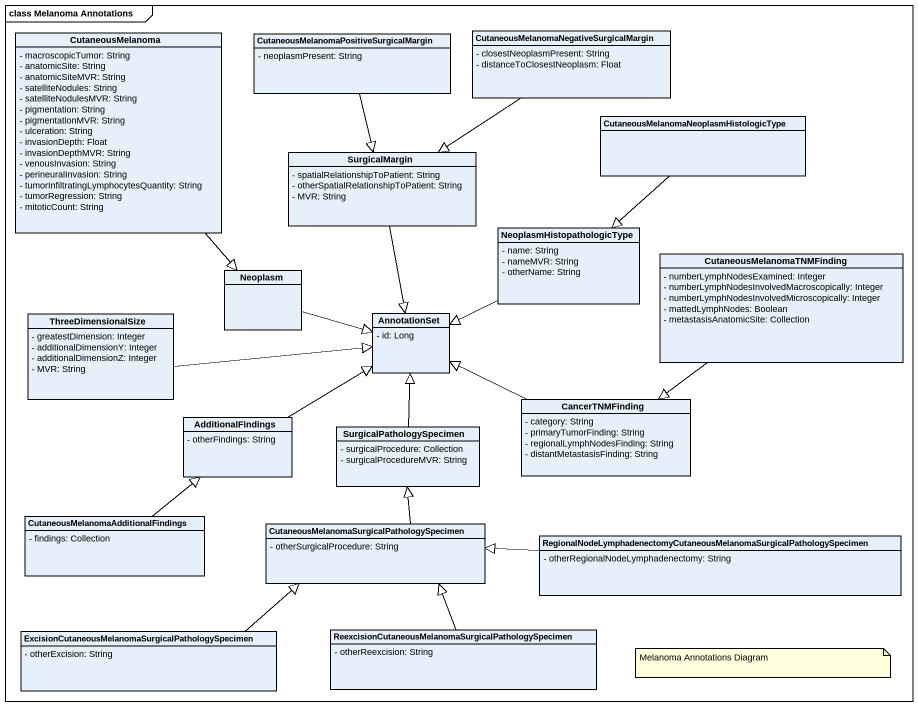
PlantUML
@startuml
mainframe class Melanoma Annotations
hide circle
hide empty members
skinparam classAttributeIconSize 0
class CutaneousMelanoma {
  - macroscopicTumor: String
  - anatomicSite: String
  - anatomicSiteMVR: String
  - satelliteNodules: String
  - satelliteNodulesMVR: String
  - pigmentation: String
  - pigmentationMVR: String
  - ulceration: String
  - invasionDepth: Float
  - invasionDepthMVR: String
  - venousInvasion: String
  - perineuralInvasion: String
  - tumorInfiltratingLymphocytesQuantity: String
  - tumorRegression: String
  - mitoticCount: String
}
class "CutaneousMelanomaPositiveSurgicalMargin" as CutaneousMelanomaPositiveSur {
  - neoplasmPresent: String
}
class "CutaneousMelanomaNegativeSurgicalMargin" as CutaneousMelanomaNegativeSur {
  - closestNeoplasmPresent: String
  - distanceToClosestNeoplasm: Float
}
class "CutaneousMelanomaNeoplasmHistologicType" as CutaneousMelanomaNeoplasmHis
class SurgicalMargin {
  - spatialRelationshipToPatient: String
  - otherSpatialRelationshipToPatient: String
  - MVR: String
}
class NeoplasmHistopathologicType {
  - name: String
  - nameMVR: String
  - otherName: String
}
class CutaneousMelanomaTNMFinding {
  - numberLymphNodesExamined: Integer
  - numberLymphNodesInvolvedMacroscopically: Integer
  - numberLymphNodesInvolvedMicroscopically: Integer
  - mattedLymphNodes: Boolean
  - metastasisAnatomicSite: Collection
}
class Neoplasm
class ThreeDimensionalSize {
  - greatestDimension: Integer
  - additionalDimensionY: Integer
  - additionalDimensionZ: Integer
  - MVR: String
}
class AnnotationSet {
  - id: Long
}
class AdditionalFindings {
  - otherFindings: String
}
class CancerTNMFinding {
  - category: String
  - primaryTumorFinding: String
  - regionalLymphNodesFinding: String
  - distantMetastasisFinding: String
}
class SurgicalPathologySpecimen {
  - surgicalProcedure: Collection
  - surgicalProcedureMVR: String
}
class "CutaneousMelanomaAdditionalFindings" as CutaneousMelanomaAdditionalF {
  - findings: Collection
}
class "CutaneousMelanomaSurgicalPathologySpecimen" as CutaneousMelanomaSurgicalPat {
  - otherSurgicalProcedure: String
}
class "RegionalNodeLymphadenectomyCutaneousMelanomaSurgicalPathologySpecimen" as RegionalNodeLymphadenectomyC {
  - otherRegionalNodeLymphadenectomy: String
}
class "ExcisionCutaneousMelanomaSurgicalPathologySpecimen" as ExcisionCutaneousMelanomaSur {
  - otherExcision: String
}
class "ReexcisionCutaneousMelanomaSurgicalPathologySpecimen" as ReexcisionCutaneousMelanomaS {
  - otherReexcision: String
}
CutaneousMelanoma --|> Neoplasm
CutaneousMelanomaPositiveSur --|> SurgicalMargin
CutaneousMelanomaNegativeSur --|> SurgicalMargin
CutaneousMelanomaNeoplasmHis --|> NeoplasmHistopathologicType
SurgicalMargin --|> AnnotationSet
NeoplasmHistopathologicType -left-|> AnnotationSet
CutaneousMelanomaTNMFinding --|> CancerTNMFinding
Neoplasm -right-|> AnnotationSet
ThreeDimensionalSize -right-|> AnnotationSet
AdditionalFindings -up-|> AnnotationSet
CancerTNMFinding -left-|> AnnotationSet
SurgicalPathologySpecimen -up-|> AnnotationSet
CutaneousMelanomaAdditionalF -up-|> AdditionalFindings
CutaneousMelanomaSurgicalPat -up-|> SurgicalPathologySpecimen
RegionalNodeLymphadenectomyC -left-|> CutaneousMelanomaSurgicalPat
ExcisionCutaneousMelanomaSur -right-|> CutaneousMelanomaSurgicalPat
ReexcisionCutaneousMelanomaS -up-|> CutaneousMelanomaSurgicalPat
note as N1
  Melanoma Annotations Diagram
end note
@enduml
